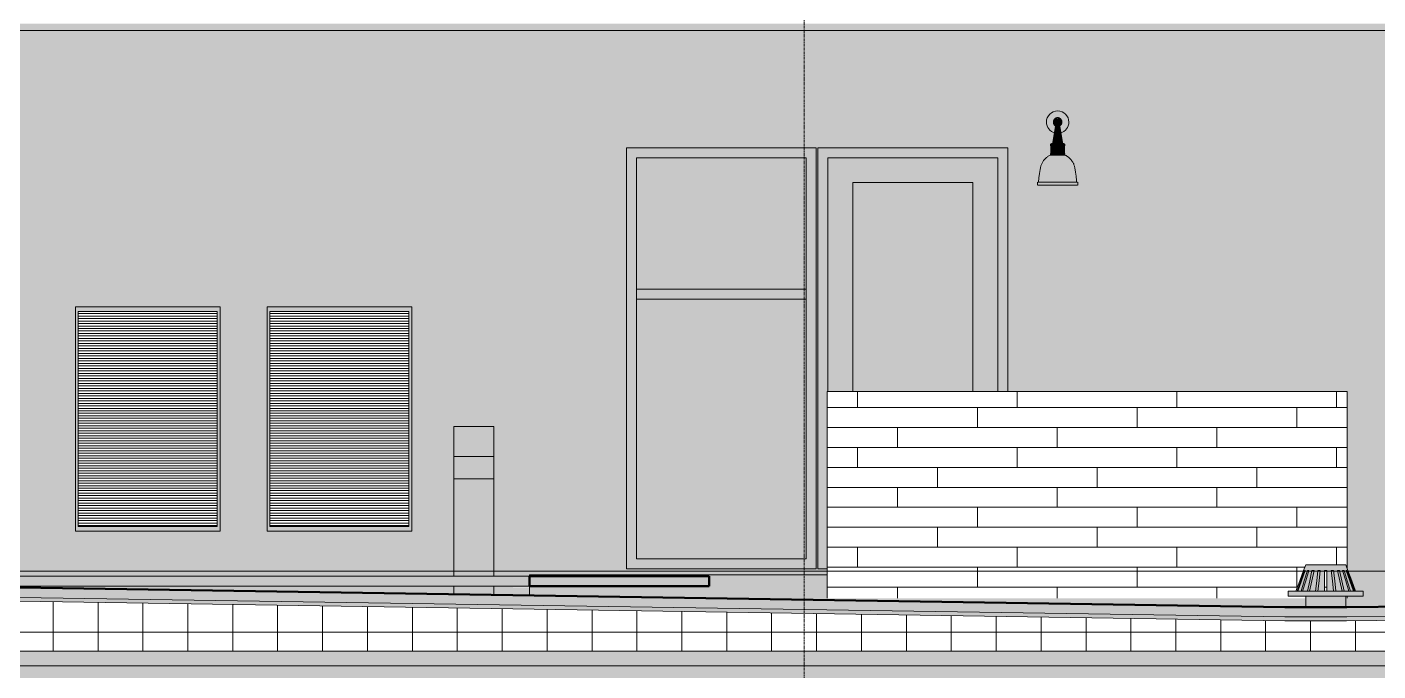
# Model space of a CAD drawing. Header units: inches. Extents: x 1701 to 6939, y -276 to 585.
# Drawn here: x 2671.6 to 2942.3, y -20 to 109.1 of the extents above; entities that cross this region are included whole.
import ezdxf

# ---------------------------------------------------------------- set-up
doc = ezdxf.new("R2010")
doc.units = ezdxf.units.IN
doc.header["$MEASUREMENT"] = 0
doc.linetypes.add('Grid Line 1_2_', pattern=[0.875, 0.5, -0.125, 0.125, -0.125])
for name, color, linetype, lineweight in [('0-1', 7, 'Continuous', 5), ('A-CLNG-3', 13, 'Continuous', 5), ('A-CLNG-5', 13, 'Continuous', 9), ('A-FLOR', 192, 'Continuous', 13), ('A-FLOR-1', 192, 'Continuous', 5), ('A-FLOR-2', 192, 'Continuous', 50), ('A-FLOR-3', 192, 'Continuous', 9), ('A-FLOR-LEVL-1', 51, 'Grid Line 1_2_', 9), ('A-FLOR-MCUT', 51, 'Continuous', 13), ('A-FLOR-PATT-1', 8, 'Continuous', 9), ('A-GENM', 5, 'Continuous', 9), ('A-GLAZ-1', 151, 'Continuous', 9), ('A-WALL-6', 113, 'Continuous', 9), ('A-WALL-PATT-4', 111, 'Continuous', 9), ('E-LITE-EQPM', 33, 'Continuous', 9), ('M-EQPM', 50, 'Continuous', 9), ('S-GRID-1', 1, 'Grid Line 1_2_', 9)]:
    doc.layers.add(name, color=color, linetype=linetype, lineweight=lineweight)

# ---------------------------------------------------------------- blocks, each defined once
blk = doc.blocks.new('CTR - 1st Phase - Common Walls_rvt-1-SECTION _ CENTER LOOKING WEST')
at = {"layer": 'A-FLOR-LEVL-1'}
blk.add_line((1830.2, 0), (4168.71, 0), dxfattribs=at)
blk = doc.blocks.new('CTR - 1st Phase -Stairs _ Elevators_rvt-1-SECTION _ CENTER LOOKING WEST')
at = {"layer": 'A-FLOR-LEVL-1'}
blk.add_line((1830.2, 0), (4168.71, 0), dxfattribs=at)
blk = doc.blocks.new('_THE_ WINDOW _ DOOR - Window - 1st Floor-V30-SECTION _ CENTER LOOKING WEST')
at = {"layer": 'A-GLAZ-1'}
h = blk.add_hatch(color=256, dxfattribs=at)
h.paths.add_polyline_path([(2798.34, 0.5), (2829.74, 0.5), (2829.74, 84.87), (2791.71, 84.87), (2791.71, 0.5), (2793.71, 0.5)], flags=0)
h.paths.add_polyline_path([(2793.71, 2.5), (2793.71, 82.87), (2827.74, 82.87), (2827.74, 2.5), (2798.34, 2.5)], flags=0)
h = blk.add_hatch(color=256, dxfattribs=at)
h.paths.add_polyline_path([(2827.74, 2.5), (2827.74, 54.5), (2793.71, 54.5), (2793.71, 2.5), (2798.34, 2.5)], flags=0)
h.paths.add_polyline_path([(2827.74, 56.5), (2827.74, 82.87), (2793.71, 82.87), (2793.71, 56.5), (2801.36, 56.5)], flags=0)
blk.add_hatch(color=256, dxfattribs=at).paths.add_polyline_path([(2798.34, 54.5), (2827.74, 54.5), (2827.74, 56.5), (2793.71, 56.5), (2793.71, 54.5)], flags=0)
for p, q in [((2829.74, 84.87), (2791.71, 84.87)), ((2791.71, 84.87), (2791.71, 0.5)), ((2829.74, 0.5), (2829.74, 84.87)), ((2793.71, 2.5), (2793.71, 82.87)), ((2793.71, 82.87), (2827.74, 82.87)), ((2827.74, 82.87), (2827.74, 2.5)), ((2793.71, 56.5), (2793.71, 54.5)), ((2827.74, 56.5), (2793.71, 56.5)), ((2793.71, 54.5), (2827.74, 54.5)), ((2827.74, 54.5), (2827.74, 56.5)), ((2791.71, 0.5), (2829.74, 0.5)), ((2827.74, 2.5), (2793.71, 2.5))]:
    blk.add_line(p, q, dxfattribs=at)
blk = doc.blocks.new('_THE_ WINDOW _ DOOR - Door - 1st Floor-V31-SECTION _ CENTER LOOKING WEST')
at = {"layer": 'A-GLAZ-1'}
for points in [[(2831.86, 0.5), (2831.92, 0.5), (2831.92, 36), (2832.11, 36), (2832.11, 82.87), (2866.14, 82.87), (2866.14, 36), (2868.14, 36), (2868.14, 84.87), (2830.11, 84.87), (2830.11, 0.5)], [(2861.14, 36), (2866.14, 36), (2866.14, 82.87), (2832.11, 82.87), (2832.11, 36), (2837.11, 36), (2837.11, 77.87), (2861.14, 77.87), (2861.14, 42)], [(2837.11, 36), (2861.14, 36), (2861.14, 77.87), (2837.11, 77.87), (2837.11, 42)]]:
    blk.add_hatch(color=256, dxfattribs=at).paths.add_polyline_path(points, flags=0)
for p, q in [((2830.11, 84.87), (2830.11, 0.5)), ((2868.14, 84.87), (2830.11, 84.87)), ((2868.14, 36), (2868.14, 84.87)), ((2832.11, 82.87), (2866.14, 82.87)), ((2832.11, 36), (2832.11, 82.87)), ((2866.14, 82.87), (2866.14, 36)), ((2837.11, 77.87), (2861.14, 77.87)), ((2837.11, 36), (2837.11, 77.87)), ((2861.14, 77.87), (2861.14, 36)), ((2830.11, 0.5), (2831.92, 0.5))]:
    blk.add_line(p, q, dxfattribs=at)
blk = doc.blocks.new('VISA-OW2400-02-SASS - OW2400-L30K-MVOLT-V40-SECTION _ CENTER LOOKING WEST')
at = {"layer": 'E-LITE-EQPM'}
h = blk.add_hatch(color=256, dxfattribs=at)
h.paths.add_polyline_path([(2877.54, 87.83), (2877.75, 89.24), (2877.41, 89.55), (2877.37, 89.68), (2877.35, 89.69), (2877.3, 90.05), (2877.4, 90.32), (2877.41, 90.38), (2877.42, 90.44), (2877.7, 90.71), (2877.82, 90.75), (2877.98, 90.85), (2877.99, 90.79), (2878.05, 90.77), (2878.14, 90.71), (2878.2, 90.77), (2878.15, 90.79), (2878.23, 90.85), (2878.47, 90.71), (2878.39, 90.83), (2878.57, 90.72), (2878.69, 90.65), (2878.85, 90.46), (2878.96, 90.19), (2878.97, 90.02), (2878.9, 89.66), (2878.84, 89.63), (2878.75, 89.41), (2878.68, 89.35), (2878.5, 89.22), (2878.73, 87.83), (2879.26, 88.05), (2879.73, 88.41), (2880.08, 88.88), (2880.31, 89.42), (2880.39, 90), (2880.31, 90.58), (2880.08, 91.13), (2879.73, 91.59), (2879.26, 91.95), (2878.72, 92.17), (2878.14, 92.25), (2877.55, 92.17), (2877.01, 91.95), (2876.44, 91.46), (2876.19, 91.13), (2875.96, 90.58), (2875.89, 90), (2875.96, 89.42), (2876.19, 88.88), (2876.55, 88.41), (2877.01, 88.05), (2877.41, 87.89)], flags=0)
h.paths.add_polyline_path([(2878.14, 90.77), (2878.04, 90.79), (2878.07, 90.87), (2878.14, 90.77)], flags=0)
h = blk.add_hatch(color=256, dxfattribs=at)
h.paths.add_polyline_path([(2877.89, 89.22), (2878.14, 89.22), (2878.14, 90.71), (2877.98, 90.79), (2877.95, 90.79), (2877.94, 90.84), (2877.83, 90.79), (2877.79, 90.79), (2877.4, 90.41), (2877.4, 90.32), (2877.33, 90.2), (2877.31, 89.97), (2877.37, 89.68), (2877.41, 89.65), (2877.41, 89.54), (2877.77, 89.22), (2877.87, 89.22)], flags=0)
h.paths.add_polyline_path([(2878.14, 90.77), (2878.07, 90.87), (2878.04, 90.79), (2878.13, 90.77)], flags=0)
for points in [[(2878.45, 89.22), (2878.5, 89.22), (2878.82, 89.53), (2878.86, 89.67), (2878.9, 89.67), (2878.97, 89.82), (2878.97, 90.02), (2878.96, 90.19), (2878.85, 90.46), (2878.69, 90.65), (2878.47, 90.8), (2878.39, 90.81), (2878.39, 90.75), (2878.18, 90.84), (2878.14, 90.77), (2878.23, 90.77), (2878.14, 90.67), (2878.14, 89.22), (2878.43, 89.22)], [(2877.93, 85.93), (2878.14, 85.93), (2878.14, 89.22), (2877.77, 89.22), (2877.27, 85.93), (2877.86, 85.93)], [(2878.23, 85.93), (2879.04, 85.93), (2878.47, 89.22), (2878.14, 89.22), (2878.14, 85.93)], [(2877.77, 85.29), (2878.14, 85.32), (2878.14, 85.54), (2876.69, 85.54), (2876.69, 85.29), (2877.46, 85.29)], [(2876.85, 83.72), (2878.14, 83.72), (2878.14, 85.22), (2876.75, 85.22), (2876.78, 83.72)], [(2877.82, 85.54), (2878.14, 85.54), (2878.14, 85.65), (2878.14, 85.67), (2878.14, 85.7), (2877.14, 85.67), (2877.13, 85.65), (2876.85, 85.62), (2876.78, 85.54), (2877.77, 85.54)], [(2877.82, 85.22), (2878.14, 85.22), (2878.12, 85.29), (2876.9, 85.27), (2876.94, 85.22), (2877.81, 85.22)], [(2877.91, 85.7), (2878.14, 85.73), (2878.14, 85.93), (2877.24, 85.93), (2877.18, 85.82), (2877.27, 85.81), (2877.27, 85.75), (2877.36, 85.73), (2877.35, 85.7), (2877.52, 85.73), (2877.8, 85.72), (2877.89, 85.7)], [(2879.04, 85.7), (2879.04, 85.74), (2879.02, 85.77), (2879.04, 85.8), (2879.08, 85.8), (2879.13, 85.8), (2879.04, 85.93), (2878.14, 85.93), (2878.14, 85.7), (2878.5, 85.71), (2878.75, 85.73), (2878.86, 85.72), (2878.94, 85.71)], [(2878.39, 85.54), (2879.49, 85.54), (2879.39, 85.64), (2878.14, 85.7), (2878.14, 85.67), (2878.14, 85.65), (2878.14, 85.54)], [(2878.5, 85.29), (2879.59, 85.29), (2879.59, 85.54), (2878.14, 85.54), (2878.14, 85.29), (2878.48, 85.29)], [(2878.57, 85.22), (2879.33, 85.22), (2879.39, 85.29), (2878.14, 85.29), (2878.14, 85.22), (2878.5, 85.22)], [(2879.52, 83.72), (2879.52, 85.22), (2878.14, 85.22), (2878.14, 83.72), (2879.49, 83.72)], [(2875.38, 80.85), (2878.14, 80.85), (2878.14, 83.41), (2876.69, 83.41), (2875.8, 82.8), (2875.09, 81.93), (2874.74, 80.85), (2875.34, 80.85)], [(2876.83, 83.41), (2878.14, 83.41), (2878.14, 83.66), (2876.69, 83.66), (2876.69, 83.41), (2876.78, 83.41)], [(2878.14, 83.66), (2878.14, 83.72), (2876.94, 83.72), (2876.93, 83.66), (2877.94, 83.66)], [(2878.48, 83.66), (2879.39, 83.66), (2879.33, 83.72), (2878.14, 83.72), (2878.14, 83.66), (2878.44, 83.66)], [(2879.53, 83.41), (2879.59, 83.41), (2879.59, 83.66), (2878.14, 83.66), (2878.14, 83.41), (2879.49, 83.41)], [(2878.88, 80.85), (2881.53, 80.85), (2881.12, 82.01), (2880.33, 82.91), (2879.53, 83.41), (2878.14, 83.41), (2878.14, 80.85)], [(2876.83, 77.98), (2878.14, 77.98), (2878.14, 80.85), (2874.74, 80.85), (2874.44, 79.24), (2874.4, 78.7), (2874.39, 77.98), (2876.75, 77.98)], [(2878.14, 77.98), (2881.89, 77.98), (2881.86, 78.79), (2881.78, 79.6), (2881.53, 80.85), (2878.14, 80.85), (2878.14, 78.5)], [(2876.53, 77.38), (2878.14, 77.38), (2878.14, 77.98), (2874.14, 77.98), (2874.14, 77.38), (2876.3, 77.38)], [(2878.14, 77.38), (2882.13, 77.38), (2882.13, 77.98), (2878.14, 77.98)]]:
    blk.add_hatch(color=256, dxfattribs=at).paths.add_polyline_path(points, flags=0)
for p, q in [((2877.71, 89.22), (2877.19, 85.93)), ((2878.14, 89.22), (2877.77, 89.22)), ((2878.5, 89.22), (2878.14, 89.22)), ((2879.08, 85.93), (2878.56, 89.22)), ((2876.69, 85.54), (2876.69, 85.29)), ((2878.14, 85.54), (2876.69, 85.54)), ((2876.69, 85.29), (2876.75, 85.22)), ((2878.14, 85.29), (2876.69, 85.29)), ((2876.75, 85.22), (2876.75, 83.72)), ((2878.14, 85.22), (2876.75, 85.22)), ((2878.14, 85.7), (2877.02, 85.7)), ((2877.19, 85.7), (2877.45, 85.7)), ((2878.14, 85.93), (2877.24, 85.93)), ((2879.04, 85.93), (2878.14, 85.93)), ((2879.25, 85.7), (2878.14, 85.7)), ((2879.59, 85.54), (2878.14, 85.54)), ((2879.59, 85.29), (2878.14, 85.29)), ((2879.52, 85.22), (2878.14, 85.22)), ((2878.82, 85.7), (2879.25, 85.7)), ((2879.52, 85.22), (2879.59, 85.29)), ((2879.52, 83.72), (2879.52, 85.22)), ((2879.59, 85.29), (2879.59, 85.54)), ((2876.75, 83.72), (2876.69, 83.66)), ((2876.69, 83.66), (2876.69, 83.41)), ((2878.14, 83.66), (2876.69, 83.66)), ((2878.14, 83.41), (2876.69, 83.41)), ((2878.14, 83.72), (2876.75, 83.72)), ((2879.52, 83.72), (2878.14, 83.72)), ((2879.59, 83.66), (2878.14, 83.66)), ((2879.59, 83.41), (2878.14, 83.41)), ((2879.59, 83.66), (2879.52, 83.72)), ((2879.59, 83.41), (2879.59, 83.66)), ((2874.08, 77.98), (2874.08, 77.38)), ((2874.14, 77.98), (2878.14, 77.98)), ((2878.14, 77.38), (2874.14, 77.38)), ((2878.14, 77.98), (2882.13, 77.98)), ((2882.13, 77.38), (2878.14, 77.38)), ((2882.13, 77.98), (2882.13, 77.98)), ((2882.13, 77.38), (2882.13, 77.38)), ((2882.19, 77.38), (2882.19, 77.98))]:
    blk.add_line(p, q, dxfattribs=at)
at = {"layer": 'E-LITE-EQPM', "flags": 128}
for points in [[(2877.71, 89.22), (2877.68, 89.24), (2877.65, 89.26), (2877.62, 89.29), (2877.6, 89.31), (2877.57, 89.34), (2877.54, 89.36), (2877.52, 89.39), (2877.49, 89.42), (2877.47, 89.45), (2877.45, 89.48), (2877.43, 89.51), (2877.41, 89.54), (2877.39, 89.57), (2877.37, 89.6), (2877.36, 89.64), (2877.35, 89.67), (2877.33, 89.71), (2877.32, 89.74), (2877.31, 89.78), (2877.3, 89.81), (2877.3, 89.85), (2877.29, 89.89), (2877.29, 89.92), (2877.29, 89.96), (2877.28, 90), (2877.29, 90.03), (2877.29, 90.07), (2877.29, 90.11), (2877.3, 90.14), (2877.3, 90.18), (2877.31, 90.22), (2877.32, 90.25), (2877.33, 90.29), (2877.34, 90.32), (2877.36, 90.36), (2877.37, 90.39), (2877.39, 90.42), (2877.4, 90.46), (2877.42, 90.49), (2877.44, 90.52), (2877.46, 90.55), (2877.49, 90.58), (2877.51, 90.61), (2877.54, 90.63), (2877.56, 90.66), (2877.59, 90.68), (2877.62, 90.71), (2877.64, 90.73), (2877.67, 90.75), (2877.7, 90.77), (2877.74, 90.79), (2877.77, 90.81), (2877.8, 90.83), (2877.83, 90.84), (2877.87, 90.86), (2877.9, 90.87), (2877.94, 90.88), (2877.97, 90.89), (2878.01, 90.9), (2878.05, 90.91), (2878.08, 90.91), (2878.12, 90.92), (2878.14, 90.92)], [(2878.14, 90.92), (2878.17, 90.92), (2878.21, 90.91), (2878.25, 90.91), (2878.28, 90.9), (2878.32, 90.89), (2878.35, 90.88), (2878.39, 90.87), (2878.42, 90.85), (2878.46, 90.84), (2878.49, 90.82), (2878.52, 90.8), (2878.55, 90.78), (2878.58, 90.76), (2878.61, 90.74), (2878.64, 90.72), (2878.67, 90.7), (2878.7, 90.67), (2878.72, 90.65), (2878.75, 90.62), (2878.77, 90.59), (2878.8, 90.56), (2878.82, 90.53), (2878.84, 90.5), (2878.86, 90.47), (2878.88, 90.44), (2878.89, 90.41), (2878.91, 90.37), (2878.92, 90.34), (2878.94, 90.3), (2878.95, 90.27), (2878.96, 90.23), (2878.97, 90.2), (2878.97, 90.16), (2878.98, 90.12), (2878.98, 90.09), (2878.99, 90.05), (2878.99, 90.01), (2878.99, 89.98), (2878.99, 89.94), (2878.98, 89.9), (2878.98, 89.87), (2878.97, 89.83), (2878.96, 89.79), (2878.96, 89.76), (2878.94, 89.72), (2878.93, 89.69), (2878.92, 89.65), (2878.91, 89.62), (2878.89, 89.59), (2878.87, 89.55), (2878.85, 89.52), (2878.83, 89.49), (2878.81, 89.46), (2878.79, 89.43), (2878.77, 89.4), (2878.74, 89.38), (2878.72, 89.35), (2878.69, 89.32), (2878.66, 89.3), (2878.63, 89.28), (2878.6, 89.25), (2878.57, 89.23), (2878.56, 89.22)], [(2876.69, 85.54), (2876.7, 85.56), (2876.71, 85.57), (2876.72, 85.58), (2876.74, 85.59), (2876.75, 85.61), (2876.77, 85.62), (2876.78, 85.63), (2876.8, 85.64), (2876.81, 85.65), (2876.83, 85.66), (2876.84, 85.66), (2876.86, 85.67), (2876.88, 85.68), (2876.89, 85.68), (2876.91, 85.69), (2876.93, 85.69), (2876.95, 85.7), (2876.96, 85.7), (2876.97, 85.7)], [(2876.97, 85.7), (2876.97, 85.7), (2876.98, 85.7), (2876.99, 85.7), (2877, 85.71), (2877.01, 85.71), (2877.02, 85.71), (2877.03, 85.71), (2877.04, 85.71), (2877.05, 85.72), (2877.05, 85.72), (2877.06, 85.72), (2877.07, 85.73), (2877.08, 85.73), (2877.09, 85.74), (2877.09, 85.74), (2877.1, 85.75), (2877.11, 85.75), (2877.11, 85.76), (2877.12, 85.76), (2877.13, 85.77), (2877.13, 85.78), (2877.14, 85.78), (2877.14, 85.79), (2877.15, 85.8), (2877.16, 85.81), (2877.16, 85.81), (2877.16, 85.82), (2877.17, 85.83), (2877.17, 85.84), (2877.18, 85.85), (2877.18, 85.85), (2877.18, 85.86), (2877.18, 85.87), (2877.19, 85.88), (2877.19, 85.89), (2877.19, 85.9), (2877.19, 85.91), (2877.19, 85.92), (2877.19, 85.93), (2877.19, 85.93)], [(2879.08, 85.93), (2879.08, 85.92), (2879.08, 85.91), (2879.08, 85.9), (2879.08, 85.89), (2879.09, 85.88), (2879.09, 85.87), (2879.09, 85.87), (2879.09, 85.86), (2879.1, 85.85), (2879.1, 85.84), (2879.1, 85.83), (2879.11, 85.82), (2879.11, 85.82), (2879.12, 85.81), (2879.12, 85.8), (2879.13, 85.79), (2879.13, 85.79), (2879.14, 85.78), (2879.14, 85.77), (2879.15, 85.77), (2879.16, 85.76), (2879.16, 85.75), (2879.17, 85.75), (2879.18, 85.74), (2879.19, 85.74), (2879.19, 85.73), (2879.2, 85.73), (2879.21, 85.72), (2879.22, 85.72), (2879.23, 85.72), (2879.23, 85.71), (2879.24, 85.71), (2879.25, 85.71), (2879.26, 85.71), (2879.27, 85.71), (2879.28, 85.7), (2879.29, 85.7), (2879.3, 85.7), (2879.3, 85.7), (2879.31, 85.7)], [(2879.31, 85.7), (2879.32, 85.7), (2879.34, 85.69), (2879.36, 85.69), (2879.38, 85.68), (2879.39, 85.68), (2879.41, 85.67), (2879.43, 85.66), (2879.44, 85.66), (2879.46, 85.65), (2879.48, 85.64), (2879.49, 85.63), (2879.51, 85.62), (2879.52, 85.61), (2879.53, 85.59), (2879.55, 85.58), (2879.56, 85.57), (2879.57, 85.56), (2879.58, 85.54), (2879.59, 85.54)], [(2874.69, 80.85), (2874.72, 80.99), (2874.75, 81.12), (2874.79, 81.26), (2874.84, 81.4), (2874.89, 81.53), (2874.95, 81.66), (2875.01, 81.79), (2875.08, 81.91), (2875.15, 82.04), (2875.23, 82.16), (2875.31, 82.28), (2875.4, 82.39), (2875.49, 82.5), (2875.58, 82.61), (2875.68, 82.71), (2875.79, 82.81), (2875.89, 82.9), (2876.01, 82.99), (2876.12, 83.08), (2876.24, 83.16), (2876.36, 83.23), (2876.48, 83.3), (2876.61, 83.37), (2876.69, 83.41)], [(2879.59, 83.41), (2879.71, 83.34), (2879.84, 83.28), (2879.96, 83.2), (2880.08, 83.12), (2880.2, 83.04), (2880.31, 82.95), (2880.42, 82.86), (2880.53, 82.77), (2880.63, 82.67), (2880.73, 82.56), (2880.82, 82.45), (2880.91, 82.34), (2881, 82.23), (2881.08, 82.11), (2881.15, 81.99), (2881.22, 81.86), (2881.29, 81.74), (2881.35, 81.61), (2881.4, 81.47), (2881.45, 81.34), (2881.5, 81.2), (2881.54, 81.07), (2881.57, 80.93), (2881.59, 80.85)], [(2874.33, 77.98), (2874.39, 78.83), (2874.49, 79.68), (2874.63, 80.52), (2874.69, 80.85)], [(2881.59, 80.85), (2881.73, 80), (2881.84, 79.16), (2881.92, 78.3), (2881.94, 77.98)]]:
    blk.add_lwpolyline(points, dxfattribs=at)
at = {"layer": 'E-LITE-EQPM'}
for start, end in [(360, 180), (180, 254.7454), (285.2546, 360)]:
    blk.add_arc((2878.14, 90), 2.25, start, end, dxfattribs=at)
blk = doc.blocks.new('22142613 - Roof Drains - Type A - 15_ Strainer - 8_ Drain-2082947-SECTION _ CENTER LOOKING WEST')
at = {"layer": 'M-EQPM'}
h = blk.add_hatch(color=256, dxfattribs=at)
h.paths.add_polyline_path([(2936.86, -1.93), (2937.61, -4), (2937.85, -4), (2937.06, -1.93), (2936.87, -1.93)], flags=0)
h.paths.add_polyline_path([(2936.86, -1.93), (2936.86, -1.93), (2937.06, -1.93)], flags=0)
h.paths.add_polyline_path([(2930.52, -1.93), (2930.28, -4), (2931.61, -4), (2931.61, -1.93), (2930.73, -1.93)], flags=0)
h.paths.add_polyline_path([(2932.41, -4), (2933.44, -3.97), (2932.99, 0.13), (2933.43, 0.13), (2933.92, -4), (2935.13, -4), (2934.2, 0.13), (2934.61, 0.13), (2935.54, -4), (2936.51, -4), (2935.27, 0.13), (2935.53, 0.13), (2936.81, -4), (2937.45, -4), (2935.98, 0.13), (2936.11, 0.13), (2936.86, -1.93), (2937.06, -1.93), (2935.8, 1.25), (2927.86, 1.25), (2925.87, -4), (2926.11, -4), (2927.61, 0.13), (2927.77, 0.13), (2926.27, -4), (2926.91, -4), (2928.22, 0.13), (2928.49, 0.13), (2927.21, -4), (2928.19, -4), (2929.11, 0.13), (2929.52, 0.13), (2928.59, -4), (2929.8, -4), (2930.29, 0.13), (2930.77, 0.13), (2930.52, -1.93), (2931.61, -1.93), (2931.61, 0.13), (2932.11, 0.13), (2932.11, -4)], flags=0)
for points in [[(2926.27, -4), (2927.77, 0.13), (2927.61, 0.13), (2926.11, -4), (2926.25, -4)], [(2927.21, -4), (2928.49, 0.13), (2928.19, 0.13), (2926.95, -4)], [(2928.59, -4), (2929.52, 0.13), (2929.11, 0.13), (2928.22, -4)], [(2930.05, -4), (2930.28, -3.97), (2930.73, 0.13), (2930.29, 0.13), (2929.8, -4)], [(2933.68, -4), (2933.92, -4), (2933.43, 0.13), (2932.96, 0.13), (2933.44, -4)], [(2935.54, -4), (2934.61, 0.13), (2934.2, 0.13), (2935.13, -4)], [(2936.51, -4), (2936.81, -4), (2935.53, 0.13), (2935.23, 0.13), (2936.29, -3.29)], [(2937.45, -4), (2937.61, -4), (2936.11, 0.13), (2935.95, 0.13), (2937.19, -3.29)], [(2924.36, -5), (2939.36, -5), (2939.36, -4), (2924.36, -4)], [(2925.86, -4), (2925.87, -4), (2925.87, -3.98)], [(2927.86, -7.18), (2935.86, -7.18), (2935.86, -5), (2927.86, -5), (2927.86, -5.96)]]:
    blk.add_hatch(color=256, dxfattribs=at).paths.add_polyline_path(points, flags=0)
for p, q in [((2927.86, 1.25), (2927.43, 0.13)), ((2927.44, 0.13), (2927.43, 0.13)), ((2927.43, 0.13), (2927.45, 0.13)), ((2927.61, 0.13), (2927.77, 0.13)), ((2927.86, 1.25), (2935.86, 1.25)), ((2928.19, 0.13), (2928.49, 0.13)), ((2929.11, 0.13), (2929.52, 0.13)), ((2930.29, 0.13), (2930.77, 0.13)), ((2931.61, 0.13), (2932.11, 0.13)), ((2932.96, 0.13), (2933.43, 0.13)), ((2934.2, 0.13), (2934.61, 0.13)), ((2935.23, 0.13), (2935.53, 0.13)), ((2936.29, 0.13), (2935.86, 1.25)), ((2935.95, 0.13), (2936.11, 0.13)), ((2936.27, 0.13), (2936.29, 0.13)), ((2936.29, 0.13), (2936.28, 0.13)), ((2924.36, -4), (2924.36, -5)), ((2924.36, -4), (2939.36, -4)), ((2939.36, -5), (2924.36, -5)), ((2927.86, -5), (2927.86, -7.18)), ((2935.86, -7.18), (2935.86, -5)), ((2939.36, -5), (2939.36, -4))]:
    blk.add_line(p, q, dxfattribs=at)
at = {"layer": 'M-EQPM', "flags": 128}
for points in [[(2925.86, -4), (2926.65, -1.93), (2927.44, 0.13)], [(2927.45, 0.13), (2926.66, -1.93), (2925.87, -4)], [(2926.11, -4), (2926.86, -1.93), (2927.61, 0.13)], [(2927.77, 0.13), (2927.02, -1.93), (2926.27, -4)], [(2926.91, -4), (2927.55, -1.93), (2928.19, 0.13)], [(2928.49, 0.13), (2927.85, -1.93), (2927.21, -4)], [(2928.19, -4), (2928.65, -1.93), (2929.11, 0.13)], [(2929.52, 0.13), (2929.06, -1.93), (2928.59, -4)], [(2929.8, -4), (2930.05, -1.93), (2930.29, 0.13)], [(2930.77, 0.13), (2930.52, -1.93), (2930.28, -4)], [(2931.61, -4), (2931.61, -1.93), (2931.61, 0.13)], [(2932.11, 0.13), (2932.11, -1.93), (2932.11, -4)], [(2933.44, -4), (2933.2, -1.93), (2932.96, 0.13)], [(2933.43, 0.13), (2933.68, -1.93), (2933.92, -4)], [(2935.13, -4), (2934.66, -1.93), (2934.2, 0.13)], [(2934.61, 0.13), (2935.07, -1.93), (2935.54, -4)], [(2936.51, -4), (2935.87, -1.93), (2935.23, 0.13)], [(2935.53, 0.13), (2936.17, -1.93), (2936.81, -4)], [(2937.45, -4), (2936.7, -1.93), (2935.95, 0.13)], [(2936.11, 0.13), (2936.86, -1.93), (2937.61, -4)], [(2937.85, -4), (2937.06, -1.93), (2936.27, 0.13)], [(2936.28, 0.13), (2937.07, -1.93), (2937.86, -4)]]:
    blk.add_lwpolyline(points, dxfattribs=at)
blk = doc.blocks.new('Pathway_Cooper_McGraw-Edison _BSC-BRC_Round - Pathway_Cooper_McGraw-Edison _BSC-BRC_Round-V46-SECTION _ CENTER LOOKING WEST')
at = {"layer": 'E-LITE-EQPM'}
for points in [[(2765, 23), (2765.14, 23), (2765.14, 29), (2757.14, 29), (2757.14, 23), (2764.82, 23)], [(2757.14, 18.5), (2765.14, 18.5), (2765.14, 23), (2757.14, 23), (2757.14, 22.7)]]:
    blk.add_hatch(color=256, dxfattribs=at).paths.add_polyline_path(points, flags=0)
h = blk.add_hatch(color=256, dxfattribs=at)
h.paths.add_polyline_path([(2765.14, -4.72), (2765.12, -3), (2757.14, -3), (2757.14, -4.6), (2765.12, -4.72)], flags=0)
h.paths.add_polyline_path([(2765.11, -1), (2765.14, -1), (2765.14, 18.5), (2757.14, 18.5), (2757.14, -1), (2765, -1)], flags=0)
for p, q in [((2757.14, 29), (2757.14, 23)), ((2757.14, 29), (2765.14, 29)), ((2765.14, 23), (2765.14, 29)), ((2765.14, 23), (2757.14, 23)), ((2757.14, 23), (2757.14, 18.5)), ((2757.14, 23), (2765.14, 23)), ((2765.14, 18.5), (2765.14, 23)), ((2765.14, 18.5), (2757.14, 18.5)), ((2757.14, 18.5), (2757.14, -1)), ((2757.14, 18.5), (2765.14, 18.5)), ((2765.14, -1), (2765.14, 18.5)), ((2757.14, -3), (2757.14, -4.6)), ((2765.14, -4.72), (2765.14, -3))]:
    blk.add_line(p, q, dxfattribs=at)
blk = doc.blocks.new('V-Series_EWC4_SPVU_RFA_2015 - 1ST FLOOR-V47-SECTION _ CENTER LOOKING WEST')
at = {"layer": 'A-GENM'}
h = blk.add_hatch(color=256, dxfattribs=at)
h.paths.add_polyline_path([(2710.29, 8), (2710.29, 53), (2681.29, 53), (2681.29, 8), (2709.72, 8)], flags=0)
h.paths.add_polyline_path([(2697.79, 8.94), (2681.85, 8.94), (2681.85, 52.06), (2709.72, 52.06), (2709.72, 8.94)], flags=0)
h = blk.add_hatch(dxfattribs=at)
h.set_pattern_fill('FP_37', color=256, style=0, pattern_type=2)
h.set_pattern_definition([(0, (2707.147, -146.361), (0, 0.5), [])])
h.paths.add_polyline_path([(2681.85, 8.94), (2709.72, 8.94), (2709.72, 52.06), (2681.85, 52.06), (2681.85, 22.7)], flags=0)
for p, q in [((2710.29, 53), (2681.29, 53)), ((2681.29, 53), (2681.29, 8)), ((2681.85, 52.06), (2681.85, 8.94)), ((2709.72, 52.06), (2681.85, 52.06)), ((2681.85, 52.06), (2709.72, 52.06)), ((2681.85, 8.94), (2681.85, 52.06)), ((2709.72, 8.94), (2709.72, 52.06)), ((2709.72, 52.06), (2709.72, 8.94)), ((2710.29, 8), (2710.29, 53)), ((2681.85, 8.94), (2709.72, 8.94)), ((2709.72, 8.94), (2681.85, 8.94)), ((2681.29, 8), (2710.29, 8))]:
    blk.add_line(p, q, dxfattribs=at)

msp = doc.modelspace()

# ---------------------------------------------------------------- hatches: boundary and pattern name
at = {"layer": 'A-CLNG-3'}
msp.add_hatch(color=256, dxfattribs=at).paths.add_polyline_path([(3384.89, 108.37), (3401.3, 108.37), (3401.3, 109.75), (2068.17, 109.75), (2068.17, 108.37), (3368.13, 108.37)], flags=0)
at = {"layer": 'A-FLOR'}
h = msp.add_hatch(color=256, dxfattribs=at)
h.paths.add_polyline_path([(2251.52, -3), (2251.52, -1), (2215.52, -1), (2215.52, -3), (2251.24, -3)], flags=0)
h.paths.add_polyline_path([(2999.44, -3), (3019.52, -3), (3019.52, -1), (2983.52, -1), (2983.52, -3)], flags=0)
h.paths.add_polyline_path([(2484.32, -3), (2520.32, -3), (2520.32, -1), (2484.32, -1), (2484.32, -2.82)], flags=0)
h.paths.add_polyline_path([(2772.32, -3), (2808.32, -3), (2808.32, -1), (2772.32, -1), (2772.32, -1.93)], flags=0)
at = {"layer": 'A-FLOR-1'}
for points in [[(2630.76, -3), (2772.32, -3), (2772.32, -1), (2520.32, -1), (2520.32, -3), (2597.24, -3)], [(2798.31, -5.24), (2831.92, -5.24), (2831.92, -0.75), (2772.32, -0.75), (2772.32, -1), (2808.32, -1), (2808.32, -3), (2772.32, -3), (2772.32, -4.84)]]:
    msp.add_hatch(color=256, dxfattribs=at).paths.add_polyline_path(points, flags=0)
at = {"layer": 'A-FLOR-PATT-1'}
h = msp.add_hatch(dxfattribs=at)
h.set_pattern_fill('FP_14', color=256, style=0, pattern_type=2)
h.set_pattern_definition([(0, (3261.815, 68.768), (24, 24), [24, -24]), (0, (3261.815, 77.768), (24, 24), [24, -24]), (0, (3261.815, 86.768), (24, 24), [24, -24]), (90, (3264.815, 89.768), (-24, 24), [24, -24]), (90, (3273.815, 89.768), (-24, 24), [24, -24]), (90, (3282.815, 89.768), (-24, 24), [24, -24])])
h.paths.add_polyline_path([(2923.69, -9.18), (2940.79, -9.14), (3401.3, -5.27), (3401.3, -3.27), (2932.41, -7.18), (2923.69, -7.18), (2670.05, -3.25), (2454.79, -7.18), (2446.12, -7.18), (2096.82, -3.25), (1933.32, -3.25), (1933.32, -5.25), (2099.32, -5.25), (2446.41, -9.18), (2455.78, -9.18), (2670.05, -5.25), (2923.69, -9.18)], flags=0)
h = msp.add_hatch(dxfattribs=at)
h.set_pattern_fill('FP_3', color=256, style=0, pattern_type=2)
h.set_pattern_definition([(0, (3261.815, 68.768), (0, 4.798), []), (315, (3261.815, 68.768), (4.798427, 0), [6.786, -6.786]), (45, (3261.815, 68.768), (4.798427, 0), [6.786, -6.786])])
h.paths.add_polyline_path([(2924.03, -9.93), (2940.79, -9.89), (3402.8, -5.98), (3402.8, -5.26), (2931.08, -9.18), (2923.69, -9.18), (2670.05, -5.25), (2453.86, -9.18), (2446.14, -9.18), (2096.82, -5.25), (1933.32, -5.25), (1933.32, -6), (2099.32, -6), (2449.86, -9.93), (2455.78, -9.93), (2670.05, -6), (2923.69, -9.93)], flags=0)
h = msp.add_hatch(dxfattribs=at)
h.set_pattern_fill('FP_19', color=256, style=0, pattern_type=2)
h.set_pattern_definition([(0, (3261.815, -7.294), (15.36, 0.067), [1.267, -10.253, 1.267, -10.253, -61.44]), (0, (3261.815, -7.294), (15.36, 0.067), [-23.04, 1.267, -21.773, 1.267, -10.253, -26.88]), (0, (3261.815, -7.294), (15.36, 0.067), [-57.6, 1.267, -6.413, 1.267, -17.933]), (178.273, (3267.575, -7.261), (-11.006038677, 0.197781823), [0.634, -5.129, 0.634, -5.129, -30.734]), (178.273, (3267.575, -7.261), (-11.006038677, 0.197781823), [-11.525, 0.634, -10.891, 0.634, -5.129, -13.446]), (178.273, (3267.575, -7.261), (-11.006038677, 0.197781823), [-28.813, 0.634, -3.208, 0.634, -8.97]), (181.727, (3269.495, -7.127), (-4.35398116, -0.26533764), [0.634, -5.129, 0.634, -5.129, -30.734]), (181.727, (3269.495, -7.127), (-4.35398116, -0.26533764), [-11.525, 0.634, -10.891, 0.634, -5.129, -13.446]), (181.727, (3269.495, -7.127), (-4.35398116, -0.26533764), [-28.813, 0.634, -3.208, 0.634, -8.97])])
h.paths.add_polyline_path([(2923.69, -7.18), (2927.86, -7.18), (2927.86, -5.42), (2831.92, -5.42), (2831.92, -5.24), (2799.07, -5.25), (2923.69, -7.18)], flags=0)
h.paths.add_polyline_path([(2936.07, -7.18), (2940.79, -7.14), (3105.52, -5.75), (3019.52, -5.75), (3019.52, -5.24), (2983.52, -5.24), (2983.52, -3.29), (2937.59, -3.29), (2937.86, -4), (2939.36, -4), (2939.36, -5), (2936.17, -5), (2936.17, -5.42), (2935.86, -5.42), (2935.86, -7.18), (2936.06, -7.18)], flags=0)
h.paths.add_polyline_path([(2772.32, -4.84), (2772.32, -3.29), (2765.14, -3.29), (2765.14, -4.72)], flags=0)
h.paths.add_polyline_path([(2757.14, -4.6), (2757.14, -3.29), (2672.86, -3.29), (2731.31, -4.2)], flags=0)
h = msp.add_hatch(dxfattribs=at)
h.set_pattern_fill('FP_18', color=256, style=0, pattern_type=2)
h.set_pattern_definition([(0, (3261.815, 68.768), (0, 9), []), (90, (3261.815, 68.768), (-9, 6e-16), [])])
h.paths.add_polyline_path([(2798.34, -16), (3403.8, -16), (3403.8, -6), (2932.41, -9.93), (2923.69, -9.93), (2670.05, -6), (2454.79, -9.93), (2446.14, -9.93), (2099.31, -6), (1933.32, -6), (1933.32, -16), (2764.82, -16)], flags=0)
h = msp.add_hatch(dxfattribs=at)
h.set_pattern_fill('FP_2', color=256, style=0, pattern_type=2)
h.set_pattern_definition([(0, (3261.815, 68.768), (15.36, 3.84), [1.267, -10.253, 1.267, -10.253, -61.44]), (0, (3261.815, 68.768), (15.36, 3.84), [-23.04, 1.267, -21.773, 1.267, -10.253, -26.88]), (0, (3261.815, 68.768), (15.36, 3.84), [-57.6, 1.267, -6.413, 1.267, -17.933]), (120, (3267.575, 70.688), (-11.005538, 11.38215), [1.267, -10.253, 1.267, -10.253, -61.44]), (120, (3267.575, 70.688), (-11.005538, 11.38215), [-23.04, 1.267, -21.773, 1.267, -10.253, -26.88]), (120, (3267.575, 70.688), (-11.005538, 11.38215), [-57.6, 1.267, -6.413, 1.267, -17.933]), (240, (3269.495, 78.368), (-4.354462, -15.22215), [1.267, -10.253, 1.267, -10.253, -61.44]), (240, (3269.495, 78.368), (-4.354462, -15.22215), [-23.04, 1.267, -21.773, 1.267, -10.253, -26.88]), (240, (3269.495, 78.368), (-4.354462, -15.22215), [-57.6, 1.267, -6.413, 1.267, -17.933])])
h.paths.add_polyline_path([(2798.34, -19), (3411.8, -19), (3411.8, -16), (1939.32, -16), (1939.32, -19), (2764.82, -19)], flags=0)
h = msp.add_hatch(dxfattribs=at)
h.set_pattern_fill('FP_15', color=256, style=0, pattern_type=2)
h.set_pattern_definition([(50, (3261.815, 68.768), (27.5427, -2.40992), [2.88, -31.68]), (355, (3261.815, 68.768), (-5.32784, 28.88427), [2.304, -25.344]), (100.451, (3264.11, 68.567), (22.2153, 26.47393), [2.448, -26.924]), (46.184, (3261.815, 76.448), (40.9819, -6.3564), [4.32, -47.52]), (96.636, (3265.23, 75.918), (35.8907, 37.4062), [3.671, -40.386]), (351.184, (3261.815, 76.45), (35.891, 37.4062), [3.456, -38.016]), (21, (3265.655, 74.528), (22.92104, -15.46073), [2.88, -31.68]), (326, (3265.655, 74.528), (9.34353, 27.84574), [2.304, -25.344]), (71.451, (3267.565, 73.24), (32.26477, 12.3844), [2.448, -26.924]), (37.5, (3261.815, 68.768), (0.466855, 12.78271), [1.267, -23.77, 1.267, -24.461, -25.44]), (37.5, (3261.815, 68.768), (0.466855, 12.78271), [-50.765, 1.267, -24.173]), (7.5, (3261.815, 68.768), (10.10159, 15.14509), [1.267, -13.402, 1.267, -23.194, -9.696]), (7.5, (3261.815, 68.768), (10.10159, 15.14509), [-39.13, 1.267, -8.429]), (327.5, (3253.252, 68.768), (20.49916, -0.86578), [1.267, -8.333, 1.267, -28.685, -39.744]), (327.5, (3253.252, 68.768), (20.49916, -0.86578), [-39.552, 1.267, -38.477]), (317.5, (3249.412, 68.768), (22.39478, 3.8443), [1.267, -11.213, 1.267, -18.624, -28.224]), (317.5, (3249.412, 68.768), (22.39478, 3.8443), [-32.371, 1.267, -26.957])])
h.paths.add_polyline_path([(2798.34, -31), (3411.8, -31), (3411.8, -19), (1939.32, -19), (1939.32, -31), (2731.31, -31)], flags=0)
at = {"layer": 'A-WALL-PATT-4'}
h = msp.add_hatch(dxfattribs=at)
h.set_pattern_fill('FP_20', color=256, style=0, pattern_type=2)
h.set_pattern_definition([(0, (2101.136, 0.8), (0, 4), []), (90, (2101.136, 0.8), (-8, 8), [4, -28]), (90, (2117.136, 4.8), (-8, 8), [4, -28])])
h.paths.add_polyline_path([(2458.98, -3.29), (2484.32, -3.25), (2484.32, -0.75), (2543.92, -0.75), (2543.92, 1.07), (2543.12, 0), (2525.12, 0), (2525.62, 18.83), (2524.49, 23), (2523.62, 23), (2522.75, 28), (2521.14, 31), (2522.14, 30.5), (2523.77, 27.91), (2523.9, 27.15), (2526.62, 18.83), (2528.12, 19.48), (2541.12, 20), (2543.25, 19.59), (2543.92, 18.29), (2543.92, 24), (2539.12, 24), (2539.12, 26), (2543.92, 26), (2543.92, 36), (2561.31, 36), (2561.31, 53.56), (2559.88, 60.7), (2545.63, 56.82), (2557.12, 75.5), (2561.31, 75.07), (2561.31, 84.87), (2599.34, 84.87), (2599.34, 36), (2599.71, 36), (2599.71, 84.87), (2637.74, 84.87), (2637.74, 36), (2648.17, 36), (2648.17, -1), (2757.14, -1), (2757.14, 29), (2765.14, 29), (2765.14, -1), (2772.32, -1), (2772.32, -0.75), (2831.92, -0.75), (2831.92, 0.5), (2830.11, 0.5), (2830.11, 84.87), (2868.14, 84.87), (2868.14, 36), (2936.17, 36), (2936.17, 0.42), (2937.61, -3.29), (2983.52, -3.27), (2983.52, -0.75), (3043.12, -0.75), (3043.12, 36), (3060.51, 36), (3060.51, 84.87), (3098.54, 84.87), (3098.54, 36), (3098.91, 36), (3098.91, 84.87), (3136.94, 84.84), (3136.94, 36), (3137.31, 36), (3137.31, 84.87), (3175.34, 84.87), (3175.34, 0.5), (3147.37, 0.5), (3147.37, -0.75), (3201.14, -0.75), (3201.14, 29), (3209.14, 29), (3209.14, -0.75), (3273.52, -0.75), (3273.52, 0.5), (3252.51, 0.5), (3252.51, 84.87), (3290.54, 84.87), (3290.54, 36), (3290.91, 36), (3290.91, 84.87), (3328.94, 84.87), (3328.94, 36), (3329.31, 36), (3329.31, 84.87), (3367.34, 84.87), (3367.34, 36), (3377.77, 36), (3377.77, -0.75), (3400.17, -0.75), (3400.17, -3.28), (3401.3, -3.26), (3401.3, 108.37), (2096.82, 108.37), (2096.82, -3.25), (2215.52, -3.23), (2215.52, -0.75), (2275.12, -0.75), (2275.12, 0.5), (2273.5, 0.5), (2273.5, 84.87), (2311.52, 84.87), (2311.52, 36), (2311.9, 36), (2311.9, 84.87), (2349.92, 84.87), (2349.92, 36), (2369.31, 36), (2369.31, 84.87), (2407.34, 84.87), (2407.34, 0.5), (2379.37, 0.5), (2379.37, -3.29), (2446.14, -3.27), (2447.86, 1.25), (2455.86, 1.25), (2457.61, -3.29), (2457.86, -3.29)], flags=0)
h.paths.add_polyline_path([(2757.14, -3.29), (2757.14, -3), (2648.17, -3), (2648.17, -3.29), (2731.31, -3.29)], flags=0)
h.paths.add_polyline_path([(2765.14, -3.29), (2772.32, -3.25), (2772.32, -3), (2765.14, -3), (2765.14, -3.25)], flags=0)
h.paths.add_polyline_path([(2451.61, -3.29), (2452.11, -3.29), (2452.11, -1.93), (2451.61, -1.93), (2451.61, -2.92)], flags=0)
h.paths.add_polyline_path([(2452.11, -1.93), (2452.11, 0.13), (2451.61, 0.13), (2451.61, -1.93)], flags=0)
h.paths.add_polyline_path([(2798.34, 0.5), (2791.71, 0.5), (2791.71, 84.87), (2829.74, 84.86), (2829.74, 0.5)], flags=0)
h.paths.add_polyline_path([(2983.34, 0.5), (2945.31, 0.5), (2945.31, 84.87), (2983.34, 84.87), (2983.34, 8)], flags=0)
h.paths.add_polyline_path([(2445.74, 0.5), (2407.71, 0.5), (2407.71, 84.87), (2445.74, 84.87), (2445.74, 22.7)], flags=0)
h.paths.add_polyline_path([(2176.75, 0.5), (2138.72, 0.5), (2138.72, 84.87), (2176.75, 84.87), (2176.75, 22.7)], flags=0)
h.paths.add_polyline_path([(2541.12, 1), (2542.62, 1), (2543.62, 2.5), (2540.33, 18.97), (2528.12, 18.48), (2526.6, 17.98), (2526.12, 1), (2530.2, 1)], flags=0)
h.paths.add_polyline_path([(2543.92, 5.6), (2543.92, 17.79), (2543.25, 18.59), (2541.33, 18.96), (2543.62, 7.14)], flags=0)
h.paths.add_polyline_path([(2697.79, 8), (2681.29, 8), (2681.29, 53), (2710.29, 53), (2710.29, 8), (2709.72, 8)], flags=0)
h.paths.add_polyline_path([(3217.3, 8), (3216.69, 8), (3216.69, 53), (3245.69, 53), (3245.69, 8), (3234.06, 8)], flags=0)
h.paths.add_polyline_path([(2999.44, 8), (2990.49, 8), (2990.49, 53), (3019.49, 53), (3019.49, 8), (3018.92, 8)], flags=0)
h.paths.add_polyline_path([(2720.25, 8), (2719.69, 8), (2719.69, 53), (2748.69, 53), (2748.69, 8), (2731.31, 8)], flags=0)
h.paths.add_polyline_path([(2523.55, 50.8), (2557.12, 75.5), (2545.38, 56.75), (2530.2, 52.61)], flags=0)
h.paths.add_polyline_path([(2561.31, 73.28), (2561.31, 73.33), (2559.01, 74.5)], flags=0)
h.paths.add_polyline_path([(2360.4, 85.7), (2360.12, 85.73), (2360.13, 85.7), (2360.4, 85.7)], flags=0)
h.paths.add_polyline_path([(2356.63, 77.38), (2355.93, 77.38), (2355.93, 77.98), (2356.17, 77.98), (2356.23, 79.24), (2356.25, 79.42), (2356.53, 80.85), (2356.94, 82.01), (2357.71, 82.9), (2358.47, 83.41), (2358.47, 83.66), (2358.67, 83.66), (2358.73, 83.72), (2358.54, 83.72), (2358.57, 85.22), (2358.73, 85.22), (2358.63, 85.29), (2358.47, 85.29), (2358.47, 85.54), (2358.57, 85.54), (2358.67, 85.64), (2359.3, 85.73), (2359.2, 85.72), (2359.16, 85.74), (2359.13, 85.76), (2359.04, 85.77), (2359.02, 85.81), (2358.97, 85.82), (2359.02, 85.93), (2359.33, 87.83), (2358.8, 88.05), (2358.33, 88.41), (2357.98, 88.88), (2357.75, 89.42), (2357.67, 90), (2357.75, 90.58), (2357.98, 91.13), (2358.33, 91.59), (2358.8, 91.95), (2359.34, 92.17), (2359.92, 92.25), (2360.51, 92.17), (2361.05, 91.95), (2361.62, 91.46), (2361.87, 91.13), (2362.1, 90.58), (2362.17, 90), (2362.1, 89.42), (2361.87, 88.88), (2361.5, 88.4), (2361.05, 88.05), (2360.52, 87.83), (2360.87, 85.87), (2360.87, 85.8), (2360.77, 85.8), (2360.77, 85.75), (2360.82, 85.7), (2360.52, 85.73), (2360.61, 85.7), (2361.2, 85.64), (2361.32, 85.54), (2361.37, 85.54), (2361.37, 85.29), (2361.18, 85.29), (2361.12, 85.22), (2361.31, 85.22), (2361.28, 83.72), (2361.12, 83.72), (2361.21, 83.66), (2361.37, 83.66), (2361.37, 83.41), (2362.25, 82.81), (2362.97, 81.93), (2363.36, 80.66), (2363.6, 79.42), (2363.67, 77.98), (2363.92, 77.98), (2363.92, 77.38), (2356.64, 77.38)], flags=0)
h.paths.add_polyline_path([(3050.98, 85.7), (3050.61, 85.72), (3050.79, 85.7), (3050.98, 85.7)], flags=0)
h.paths.add_polyline_path([(3054.02, 77.38), (3046.52, 77.38), (3046.52, 77.98), (3046.76, 77.98), (3046.82, 79.24), (3046.83, 79.42), (3047.11, 80.85), (3047.48, 81.95), (3048.3, 82.9), (3049.06, 83.41), (3049.06, 83.66), (3049.26, 83.66), (3049.31, 83.72), (3049.13, 83.72), (3049.16, 85.22), (3049.31, 85.22), (3049.22, 85.29), (3049.06, 85.29), (3049.06, 85.54), (3049.16, 85.54), (3049.26, 85.64), (3049.89, 85.73), (3049.79, 85.72), (3049.74, 85.74), (3049.72, 85.76), (3049.62, 85.74), (3049.61, 85.81), (3049.56, 85.82), (3049.61, 85.93), (3049.92, 87.83), (3049.39, 88.05), (3048.92, 88.41), (3048.56, 88.88), (3048.34, 89.42), (3048.26, 90), (3048.34, 90.58), (3048.56, 91.13), (3048.92, 91.59), (3049.39, 91.95), (3049.93, 92.17), (3050.51, 92.25), (3051.09, 92.17), (3051.64, 91.95), (3052.2, 91.46), (3052.46, 91.13), (3052.7, 90.5), (3052.76, 90), (3052.68, 89.42), (3052.42, 88.82), (3052.1, 88.41), (3051.64, 88.05), (3051.1, 87.83), (3051.45, 85.87), (3051.45, 85.8), (3051.36, 85.8), (3051.36, 85.75), (3051.37, 85.71), (3051.01, 85.71), (3051.2, 85.7), (3051.8, 85.62), (3051.89, 85.54), (3051.96, 85.54), (3051.96, 85.29), (3051.77, 85.29), (3051.71, 85.22), (3051.89, 85.22), (3051.86, 83.72), (3051.71, 83.72), (3051.81, 83.66), (3051.96, 83.66), (3051.96, 83.41), (3052.84, 82.81), (3053.56, 81.93), (3053.94, 80.66), (3054.19, 79.42), (3054.26, 77.98), (3054.51, 77.98), (3054.51, 77.38)], flags=0)
h.paths.add_polyline_path([(3377.81, 85.7), (3377.44, 85.72), (3377.61, 85.7), (3377.81, 85.7)], flags=0)
h.paths.add_polyline_path([(3378.48, 77.38), (3373.34, 77.38), (3373.34, 77.98), (3373.59, 77.98), (3373.64, 79.24), (3373.66, 79.42), (3373.94, 80.85), (3374.3, 81.95), (3375.12, 82.9), (3375.89, 83.41), (3375.89, 83.66), (3376.08, 83.66), (3376.14, 83.72), (3375.95, 83.72), (3375.98, 85.22), (3376.14, 85.22), (3376.05, 85.29), (3375.89, 85.29), (3375.89, 85.54), (3375.98, 85.54), (3376.08, 85.64), (3376.72, 85.73), (3376.61, 85.72), (3376.57, 85.74), (3376.54, 85.76), (3376.45, 85.74), (3376.44, 85.81), (3376.38, 85.82), (3376.44, 85.93), (3376.74, 87.83), (3376.21, 88.05), (3375.75, 88.41), (3375.39, 88.88), (3375.16, 89.42), (3375.09, 90), (3375.16, 90.58), (3375.39, 91.13), (3375.75, 91.59), (3376.21, 91.95), (3376.75, 92.17), (3377.34, 92.25), (3377.92, 92.17), (3378.46, 91.95), (3379.03, 91.46), (3379.28, 91.13), (3379.51, 90.58), (3379.59, 90), (3379.51, 89.42), (3379.28, 88.88), (3378.93, 88.41), (3378.46, 88.05), (3377.93, 87.83), (3378.28, 85.87), (3378.28, 85.8), (3378.18, 85.8), (3378.18, 85.75), (3378.2, 85.71), (3377.83, 85.71), (3378.03, 85.7), (3378.63, 85.62), (3378.73, 85.54), (3378.79, 85.54), (3378.79, 85.29), (3378.59, 85.29), (3378.53, 85.22), (3378.72, 85.22), (3378.69, 83.72), (3378.53, 83.72), (3378.63, 83.66), (3378.79, 83.66), (3378.79, 83.41), (3379.66, 82.81), (3380.38, 81.93), (3380.77, 80.66), (3381.01, 79.42), (3381.09, 77.98), (3381.33, 77.98), (3381.33, 77.38), (3378.72, 77.38)], flags=0)
h.paths.add_polyline_path([(2551.78, 85.7), (2551.44, 85.72), (2551.59, 85.7), (2551.78, 85.7)], flags=0)
h.paths.add_polyline_path([(2549.7, 77.38), (2547.32, 77.38), (2547.32, 77.98), (2547.56, 77.98), (2547.62, 79.24), (2547.63, 79.42), (2547.91, 80.85), (2548.28, 81.95), (2549.1, 82.9), (2549.86, 83.41), (2549.86, 83.66), (2550.06, 83.66), (2550.11, 83.72), (2549.93, 83.72), (2549.96, 85.22), (2550.11, 85.22), (2550.02, 85.29), (2549.86, 85.29), (2549.86, 85.54), (2549.96, 85.54), (2550.06, 85.64), (2550.69, 85.73), (2550.59, 85.72), (2550.54, 85.74), (2550.52, 85.76), (2550.42, 85.74), (2550.41, 85.81), (2550.36, 85.82), (2550.41, 85.93), (2550.72, 87.83), (2550.19, 88.05), (2549.72, 88.41), (2549.36, 88.88), (2549.14, 89.42), (2549.06, 90), (2549.14, 90.58), (2549.36, 91.13), (2549.72, 91.59), (2550.19, 91.95), (2550.73, 92.17), (2551.31, 92.25), (2551.89, 92.17), (2552.44, 91.95), (2553, 91.46), (2553.26, 91.13), (2553.48, 90.58), (2553.56, 90), (2553.48, 89.42), (2553.26, 88.88), (2552.9, 88.41), (2552.44, 88.05), (2551.9, 87.83), (2552.25, 85.87), (2552.25, 85.8), (2552.16, 85.8), (2552.16, 85.75), (2552.21, 85.7), (2551.81, 85.71), (2552, 85.7), (2552.6, 85.62), (2552.71, 85.54), (2552.76, 85.54), (2552.76, 85.29), (2552.57, 85.29), (2552.51, 85.22), (2552.69, 85.22), (2552.66, 83.72), (2552.51, 83.72), (2552.6, 83.66), (2552.76, 83.66), (2552.76, 83.41), (2553.64, 82.81), (2554.36, 81.93), (2554.74, 80.66), (2554.99, 79.42), (2555.06, 77.98), (2555.31, 77.98), (2555.31, 77.38), (2549.92, 77.38)], flags=0)
h.paths.add_polyline_path([(2878.61, 85.7), (2878.27, 85.72), (2878.41, 85.7), (2878.61, 85.7)], flags=0)
h.paths.add_polyline_path([(2878.14, 77.38), (2874.14, 77.38), (2874.14, 77.98), (2874.39, 77.98), (2874.44, 79.24), (2874.46, 79.42), (2874.74, 80.85), (2875.1, 81.95), (2875.92, 82.9), (2876.69, 83.41), (2876.69, 83.66), (2876.88, 83.66), (2876.94, 83.72), (2876.75, 83.72), (2876.75, 85.22), (2876.9, 85.27), (2876.85, 85.29), (2876.69, 85.29), (2876.69, 85.54), (2876.78, 85.54), (2876.88, 85.64), (2877.52, 85.73), (2877.41, 85.72), (2877.37, 85.74), (2877.34, 85.76), (2877.25, 85.74), (2877.24, 85.81), (2877.18, 85.82), (2877.24, 85.93), (2877.54, 87.83), (2877.01, 88.05), (2876.55, 88.41), (2876.19, 88.88), (2875.96, 89.42), (2875.89, 90), (2875.96, 90.58), (2876.19, 91.13), (2876.55, 91.59), (2877.01, 91.95), (2877.55, 92.17), (2878.14, 92.25), (2878.72, 92.17), (2879.26, 91.95), (2879.83, 91.46), (2880.08, 91.13), (2880.31, 90.58), (2880.39, 90), (2880.31, 89.42), (2880.08, 88.88), (2879.61, 88.32), (2879.26, 88.05), (2878.73, 87.83), (2879.08, 85.87), (2879.08, 85.8), (2878.98, 85.8), (2878.98, 85.75), (2879.04, 85.7), (2878.63, 85.71), (2878.82, 85.7), (2879.41, 85.64), (2879.49, 85.54), (2879.59, 85.54), (2879.59, 85.29), (2879.39, 85.29), (2879.33, 85.22), (2879.52, 85.22), (2879.49, 83.72), (2879.33, 83.72), (2879.43, 83.66), (2879.59, 83.66), (2879.59, 83.41), (2880.46, 82.81), (2881.18, 81.93), (2881.57, 80.66), (2881.81, 79.42), (2881.89, 77.98), (2882.13, 77.98), (2882.13, 77.38), (2879.16, 77.38)], flags=0)
h = msp.add_hatch(dxfattribs=at)
h.set_pattern_fill('FP_32', color=256, style=0, pattern_type=2)
h.set_pattern_definition([(0, (2934.049, 0.8), (0, 4), []), (90, (2934.049, 0.8), (-8, 8), [4, -28]), (90, (2950.049, 4.8), (-8, 8), [4, -28])])
h.paths.add_polyline_path([(2927.55, -5.42), (2927.86, -5.42), (2927.86, -5), (2924.36, -5), (2924.36, -4), (2925.87, -3.98), (2927.86, 1.25), (2935.86, 1.25), (2936.17, 0.5), (2936.17, 36), (2831.92, 36), (2831.92, -5.42), (2927.55, -5.42)], flags=0)
h.paths.add_polyline_path([(2936.17, -5.42), (2936.17, -5), (2935.86, -5), (2935.86, -5.42)], flags=0)
h.paths.add_polyline_path([(2932.11, -4), (2932.11, -1.93), (2931.61, -1.93), (2931.61, -4)], flags=0)
h.paths.add_polyline_path([(2932.11, -1.93), (2932.11, 0.13), (2931.61, 0.13), (2931.61, -1.93)], flags=0)

# ---------------------------------------------------------------- linework, layer by layer
at = {"layer": 'A-CLNG-5'}
msp.add_line((3401.3, 108.37), (2068.17, 108.37), dxfattribs=at)
at = {"layer": 'A-FLOR-2'}
for p, q in [((2808.32, -1), (2772.32, -1)), ((2772.32, -1), (2772.32, -3)), ((2808.32, -3), (2808.32, -1)), ((2923.69, -7.18), (2670.05, -3.25)), ((2772.32, -3), (2808.32, -3)), ((3401.3, -3.27), (2936.1, -7.18)), ((2936.1, -7.18), (2923.69, -7.18))]:
    msp.add_line(p, q, dxfattribs=at)
at = {"layer": 'A-FLOR-3'}
for p, q in [((2520.32, -1), (2772.32, -1)), ((2772.32, -0.75), (2772.32, -1)), ((2772.32, -0.75), (2831.92, -0.75)), ((2772.32, -3), (2520.32, -3)), ((2772.32, -3), (2772.32, -4.84))]:
    msp.add_line(p, q, dxfattribs=at)
at = {"layer": 'A-FLOR-LEVL-1'}
msp.add_line((1830.95, 0), (4167.96, 0), dxfattribs=at)
at = {"layer": 'A-FLOR-MCUT'}
for p, q in [((2923.69, -9.18), (2670.05, -5.25)), ((3401.3, -5.27), (2936.07, -9.18)), ((2923.69, -9.93), (2670.05, -6)), ((3402.8, -6.01), (2936.06, -9.93)), ((2936.07, -9.18), (2923.69, -9.18)), ((2936.06, -9.93), (2923.69, -9.93)), ((3403.8, -16), (1939.32, -16)), ((3411.8, -19), (1939.32, -19))]:
    msp.add_line(p, q, dxfattribs=at)
at = {"layer": 'A-WALL-6'}
for p, q in [((2791.71, 84.87), (2829.74, 84.87)), ((2791.71, 0.5), (2791.71, 84.87)), ((2829.74, 84.87), (2829.74, 0.5)), ((2830.11, 84.87), (2868.14, 84.87)), ((2830.11, 0.5), (2830.11, 84.87)), ((2868.14, 84.87), (2868.14, 36)), ((2936.17, 36), (2831.92, 36)), ((2831.92, 36), (2831.92, -5.42)), ((2936.17, 0.42), (2936.17, 36)), ((2829.74, 0.5), (2791.71, 0.5)), ((2831.92, 0.5), (2830.11, 0.5)), ((2936.17, -5.42), (2936.17, -5))]:
    msp.add_line(p, q, dxfattribs=at)
at = {"layer": 'S-GRID-1'}
msp.add_line((2827.32, -159.84), (2827.32, 470.5), dxfattribs=at)

# ---------------------------------------------------------------- block references
at = {"layer": '0-1'}
for name in ['CTR - 1st Phase - Common Walls_rvt-1-SECTION _ CENTER LOOKING WEST', 'CTR - 1st Phase -Stairs _ Elevators_rvt-1-SECTION _ CENTER LOOKING WEST']:
    msp.add_blockref(name, (0, 0), dxfattribs=at)
at = {"layer": 'A-GENM'}
for p in [(0, 0), (38.4, 0)]:
    msp.add_blockref('V-Series_EWC4_SPVU_RFA_2015 - 1ST FLOOR-V47-SECTION _ CENTER LOOKING WEST', p, dxfattribs=at)
at = {"layer": 'A-GLAZ-1'}
for name in ['_THE_ WINDOW _ DOOR - Window - 1st Floor-V30-SECTION _ CENTER LOOKING WEST', '_THE_ WINDOW _ DOOR - Door - 1st Floor-V31-SECTION _ CENTER LOOKING WEST']:
    msp.add_blockref(name, (0, 0), dxfattribs=at)
at = {"layer": 'E-LITE-EQPM'}
for name in ['VISA-OW2400-02-SASS - OW2400-L30K-MVOLT-V40-SECTION _ CENTER LOOKING WEST', 'Pathway_Cooper_McGraw-Edison _BSC-BRC_Round - Pathway_Cooper_McGraw-Edison _BSC-BRC_Round-V46-SECTION _ CENTER LOOKING WEST']:
    msp.add_blockref(name, (0, 0), dxfattribs=at)
at = {"layer": 'M-EQPM'}
msp.add_blockref('22142613 - Roof Drains - Type A - 15_ Strainer - 8_ Drain-2082947-SECTION _ CENTER LOOKING WEST', (0, 0), dxfattribs=at)

doc.saveas('drawing.dxf')
